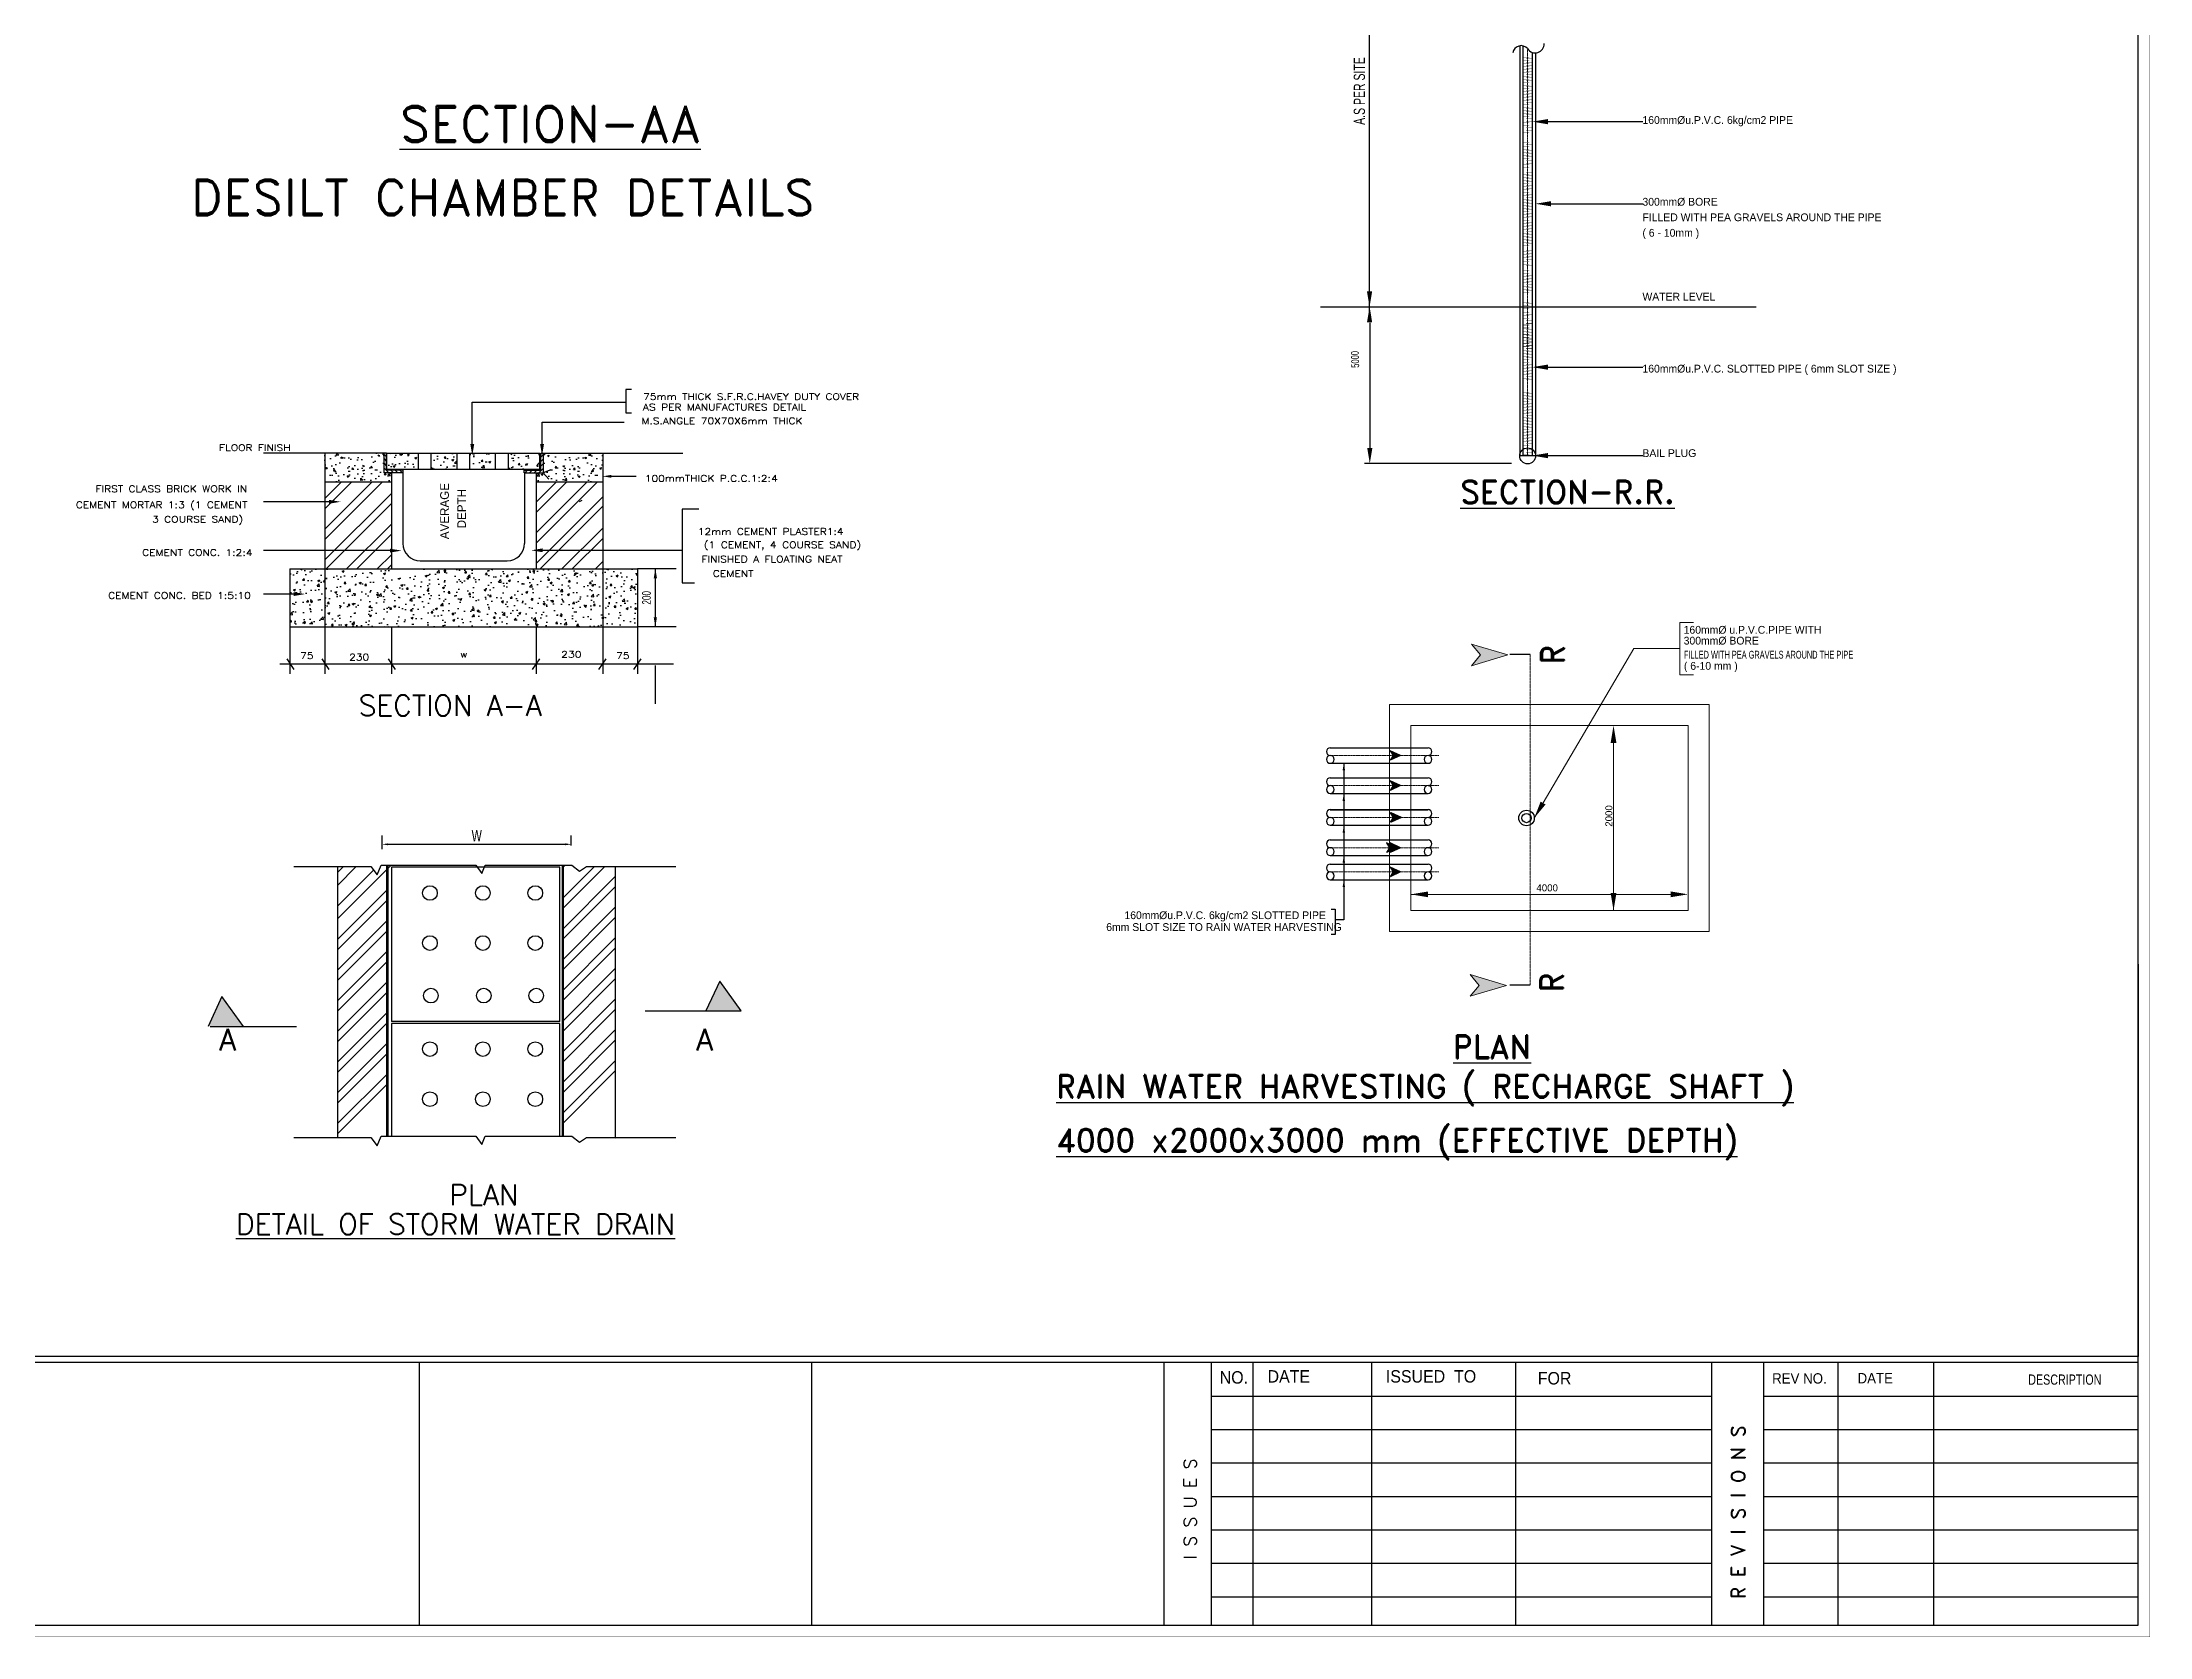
# Model space of a CAD drawing. Header units: millimetres. Extents: x 5085619 to 5232807, y 157605 to 261568.
# Drawn here: x 5141560 to 5232807, y 157605 to 226668 of the extents above; entities that cross this region are included whole.
import ezdxf
from ezdxf.enums import TextEntityAlignment as Align

# ---------------------------------------------------------------- set-up
doc = ezdxf.new("R2010")
doc.units = ezdxf.units.MM
doc.header["$MEASUREMENT"] = 0
doc.header["$PDMODE"] = 33
doc.linetypes.add('CENTER', pattern=[2, 1.25, -0.25, 0.25, -0.25])
doc.layers.get('0').update_dxf_attribs({"color": 8, "lineweight": 15})
doc.layers.get('Defpoints').update_dxf_attribs({"color": 8, "lineweight": 18})
for name, color, linetype in [('0PL-', 7, 'Continuous'), ('PL-TEXT', 7, 'Continuous'), ('TEXT', 8, 'Continuous')]:
    doc.layers.add(name, color=color, linetype=linetype)
for name, color, linetype, lineweight in [('HATCH', 8, 'Continuous', 13), ('PAERROW', 132, 'Continuous', 18), ('SEWER-T', 7, 'Continuous', 15), ('wall', 7, 'Continuous', 0)]:
    doc.layers.add(name, color=color, linetype=linetype, lineweight=lineweight)
doc.styles.add('6MM', font='romans.shx', dxfattribs={"height": 100})
doc.styles.add('DIM', font='arial.ttf')
doc.styles.add('ROMANC', font='romans.shx', dxfattribs={"width": 0.8, "height": 3})
doc.styles.add('ROMAND', font='romand')
doc.styles.add('ROMANS', font='GOTHIC.TTF', dxfattribs={"width": 0.7})
doc.dimstyles.new('Dim', dxfattribs={"dimscale": 75, "dimtxt": 2, "dimasz": 10, "dimexe": 0.75, "dimexo": 0.75, "dimgap": 0.75, "dimtad": 1, "dimdec": 0, "dimdsep": 46, "dimtxsty": 'DIM', "dimcen": 0, "dimdle": 1, "dimsd1": 1, "dimclrd": 256, "dimclre": 256, "dimclrt": 256, "dimadec": 0, "dimazin": 0, "dimtfac": 1, "dimtdec": 0, "dimtix": 1, "dimtmove": 0, "dimatfit": 3, "dimfxl": 1, "dimtolj": 1, "dimtzin": 0, "dimlwd": 9, "dimlwe": 9, "dimarcsym": 0})
pattern_1 = [(50, (3369920.64, -459421.8), (799.20031, -69.92097), [83.56803, -919.24838]), (355, (3369920.6, -459421.8), (-154.60235, 838.1229), [66.85443, -735.3987]), (100.4514, (3369987.2, -459427.6), (644.59856, 768.20143), [71.0219, -781.2409]), (46.1842, (3369920.6, -459199), (1189.16316, -184.428), [125.35205, -1378.8726]), (96.6356, (3370019.7, -459214.3), (1041.439, 1085.40154), [106.53285, -1171.8612]), (351.1842, (3369920.6, -459199), (1041.43815, 1085.40236), [100.28164, -1103.09805]), (21, (3370032.06, -459254.66), (665.09799, -448.61426), [83.56803, -919.24838]), (326, (3370032.1, -459254.7), (271.1118, 807.99152), [66.85443, -735.3987]), (71.4514, (3370087.5, -459292.05), (936.21005, 359.37653), [71.0219, -781.2409]), (37.5, (3369920.64, -459421.8), (13.549003, 370.9238), [0, -726.48478, 0, -746.54111, 0, -738.1843]), (7.5, (3369920.64, -459421.8), (293.12272, 439.46949), [0, -425.639855, 0, -709.77117, 0, -281.34572]), (327.5, (3369672.16, -459421.8), (594.806556, -25.13155), [0, -278.56011, 0, -869.10756, 0, -1153.23887]), (317.5, (3369560.74, -459421.8), (649.80962, 111.54102), [0, -362.12815, 0, -577.17656, 0, -818.96674])]

# ---------------------------------------------------------------- blocks, each defined once
blk = doc.blocks.new('AA')
at = {"layer": 'PAERROW'}
blk.add_hatch(color=256, dxfattribs=at).paths.add_polyline_path([(0, 0), (1167, -347), (882, 0), (1167, 347)])
for p, q in [((0, 0), (1167, 347)), ((1167, -347), (0, 0)), ((882, 0), (1167, 347)), ((882, 0), (1167, -347))]:
    blk.add_line(p, q, dxfattribs=at)

msp = doc.modelspace()

# ---------------------------------------------------------------- hatches: boundary and pattern name
at = {"layer": 'PL-TEXT'}
h = msp.add_hatch(dxfattribs=at)
h.set_pattern_fill('AR-CONC', color=256, scale=111.424046, style=0)
h.set_pattern_definition([(130, (6949702.3, -459421.8), (-799.20031, -69.92097), [83.56803, -919.24838]), (185, (6949702.3, -459421.8), (154.60235, 838.1229), [66.85443, -735.3987]), (79.5486, (6949635.7, -459427.6), (-644.59856, 768.20143), [71.0219, -781.2409]), (133.8158, (6949702.3, -459199), (-1189.16316, -184.428), [125.35205, -1378.8726]), (83.3644, (6949603.2, -459214.3), (-1041.439, 1085.40154), [106.53285, -1171.8612]), (188.8158, (6949702.3, -459199), (-1041.43815, 1085.40236), [100.28164, -1103.09805]), (159, (6949590.9, -459254.66), (-665.09799, -448.61426), [83.56803, -919.24838]), (214, (6949590.9, -459254.7), (-271.1118, 807.99152), [66.85443, -735.3987]), (108.5486, (6949535.5, -459292.05), (-936.21005, 359.37653), [71.0219, -781.2409]), (142.5, (6949702.32, -459421.8), (-13.549003, 370.9238), [0, -726.48478, 0, -746.54111, 0, -738.1843]), (172.5, (6949702.3, -459421.8), (-293.12272, 439.46949), [0, -425.639855, 0, -709.77117, 0, -281.34572]), (212.5, (6949950.8, -459421.8), (-594.806556, -25.13155), [0, -278.56011, 0, -869.10756, 0, -1153.23887]), (222.5, (6950062.2, -459421.8), (-649.80962, 111.54102), [0, -362.12815, 0, -577.17656, 0, -818.96674])])
h.paths.add_polyline_path([(5153795, 208871), (5156363, 208871), (5156363, 208020), (5156678, 208020), (5156678, 207617), (5153795, 207617)])
h = msp.add_hatch(dxfattribs=at)
h.set_pattern_fill('ANSI31', color=256, scale=1114.240458, style=0)
h.set_pattern_definition([(135, (6949702.32, -459421.8), (98.485873, 98.485873), [])])
h.paths.add_polyline_path([(5156363, 208871), (5156474, 208871), (5156474, 208131), (5157190, 208131), (5157190, 208020), (5156363, 208020)])
h = msp.add_hatch(dxfattribs=at)
h.set_pattern_fill('AR-CONC', color=256, scale=111.424046, style=0)
h.set_pattern_definition(pattern_1)
h.paths.add_polyline_path([(5157849, 208871), (5156489, 208871), (5156489, 208174), (5157849, 208174)])
h.paths.add_polyline_path([(5159521, 208871), (5158406, 208871), (5158406, 208174), (5159521, 208174)])
h.paths.add_polyline_path([(5161192, 208871), (5160078, 208871), (5160078, 208174), (5161192, 208174)])
h.paths.add_polyline_path([(5163109, 208871), (5161749, 208871), (5161749, 208174), (5163109, 208174)])
h = msp.add_hatch(dxfattribs=at)
h.set_pattern_fill('ANSI31', color=256, scale=1114.240458, style=0)
h.set_pattern_definition([(45, (3369920.64, -459421.8), (-98.485873, 98.485873), [])])
h.paths.add_polyline_path([(5163260, 208871), (5163149, 208871), (5163149, 208131), (5162433, 208131), (5162433, 208020), (5163260, 208020)])
h = msp.add_hatch(dxfattribs=at)
h.set_pattern_fill('AR-CONC', color=256, scale=111.424046, style=0)
h.set_pattern_definition(pattern_1)
h.paths.add_polyline_path([(5165828, 208871), (5163260, 208871), (5163260, 208020), (5162945, 208020), (5162945, 207617), (5165828, 207617)])
h = msp.add_hatch(dxfattribs=at)
h.set_pattern_fill('AR-CONC', color=256, scale=125.352052, style=0)
h.set_pattern_definition([(50, (5699691.6, 442180.4), (899.10035, -78.6611), [94.014, -1034.1544]), (355, (5699691.6, 442180.4), (-173.9276, 942.8883), [75.2112, -827.3235]), (100.4514, (5699766.5, 442173.8), (725.1734, 864.2266), [79.8996, -878.896]), (46.1842, (5699691.6, 442431.1), (1337.8085, -207.4815), [141.021, -1551.2316]), (96.6356, (5699803.1, 442413.8), (1171.619, 1221.0767), [119.8495, -1318.3438]), (351.1842, (5699691.6, 442431), (1171.618, 1221.0777), [112.817, -1240.9853]), (21, (5699816.95, 442368.4), (748.2352, -504.691), [94.014, -1034.1544]), (326, (5699816.95, 442368.4), (305.0008, 908.9905), [75.2112, -827.3235]), (71.4514, (5699879.3, 442326.3), (1053.2363, 404.2986), [79.8996, -878.896]), (37.5, (5699691.6, 442180.36), (15.24263, 417.28928), [0, -817.29538, 0, -839.85875, 0, -830.45734]), (7.5, (5699691.6, 442180.36), (329.76306, 494.40317), [0, -478.84484, 0, -798.49257, 0, -316.51393]), (327.5, (5699412.06, 442180.36), (669.15738, -28.273), [0, -313.38013, 0, -977.746, 0, -1297.39373]), (317.5, (5699286.7, 442180.36), (731.0358, 125.48365), [0, -407.39417, 0, -649.3236, 0, -921.3376])])
h.paths.add_polyline_path([(5152290, 203857), (5152290, 201350), (5167333, 201350), (5167333, 203857)])
msp.add_hatch(color=256, dxfattribs=at).paths.add_polyline_path([(5199893, 191782), (5199766, 191576), (5200206, 191782), (5199766, 191987)])
at = {"layer": 'wall', "lineweight": -3}
for points in [[(5200051, 195772), (5199924, 195567), (5200364, 195772), (5199924, 195978)], [(5200051, 194469), (5199924, 194263), (5200364, 194469), (5199924, 194674)], [(5200051, 193092), (5199924, 192886), (5200364, 193092), (5199924, 193297)], [(5200096, 193091), (5199969, 192886), (5200409, 193091), (5199969, 193296)], [(5200051, 191782), (5199924, 191577), (5200364, 191782), (5199924, 191987)], [(5200051, 190731), (5199924, 190526), (5200364, 190731), (5199924, 190937)]]:
    msp.add_hatch(color=1, dxfattribs=at).paths.add_polyline_path(points)

# ---------------------------------------------------------------- linework, layer by layer
at = {"color": 75, "linetype": 'CENTER'}
for p, q in [((5205871, 226386), (5205871, 208749)), ((5205982, 185841), (5205982, 200166)), ((5202029, 195772), (5197327, 195772)), ((5202029, 194469), (5197327, 194469)), ((5202029, 193092), (5197327, 193092)), ((5202029, 191782), (5197327, 191782)), ((5202029, 190731), (5197327, 190731))]:
    msp.add_line(p, q, dxfattribs=at)
at = {"color": 20, "lineweight": -3}
for p, q in [((5156474, 208871), (5151143, 208871)), ((5153795, 208871), (5153795, 203857)), ((5156489, 208174), (5156489, 208871)), ((5156489, 208871), (5163109, 208871)), ((5156489, 208174), (5163109, 208174)), ((5163109, 208174), (5163109, 208871)), ((5163149, 208871), (5169297, 208871)), ((5165828, 208871), (5165828, 203857)), ((5156678, 207617), (5153795, 207617)), ((5153795, 205130), (5156282, 207617)), ((5153795, 205574), (5155838, 207617)), ((5153795, 206460), (5154952, 207617)), ((5153795, 206903), (5154509, 207617)), ((5156678, 208020), (5156678, 203857)), ((5157179, 208020), (5157179, 204959)), ((5162444, 208020), (5162444, 204959)), ((5162945, 208020), (5162945, 203857)), ((5162945, 204974), (5165589, 207617)), ((5165828, 207617), (5162945, 207617)), ((5162945, 206304), (5164259, 207617)), ((5162945, 205417), (5165145, 207617)), ((5162945, 206747), (5163816, 207617)), ((5153795, 204244), (5156678, 207127)), ((5153851, 203857), (5156678, 206684)), ((5162945, 204088), (5165828, 206971)), ((5163119, 203857), (5165828, 206566)), ((5164931, 206822), (5164803, 206763)), ((5154737, 203857), (5156678, 205798)), ((5155180, 203857), (5156678, 205354)), ((5164062, 203857), (5165828, 205623)), ((5156067, 203857), (5156678, 204468)), ((5164508, 203857), (5165828, 205177)), ((5152290, 203857), (5167333, 203857)), ((5152290, 203857), (5152290, 201350)), ((5156510, 203857), (5156678, 204025)), ((5157931, 204207), (5161692, 204207)), ((5165510, 203857), (5165828, 204175)), ((5167333, 203857), (5167333, 201350)), ((5152290, 201350), (5167333, 201350)), ((5152459, 190968), (5155795, 190968)), ((5154340, 188694), (5156665, 191019)), ((5154340, 190968), (5154340, 179236)), ((5154340, 190148), (5155159, 190968)), ((5154340, 190705), (5154603, 190968)), ((5154340, 189251), (5155905, 190815)), ((5155795, 190968), (5156057, 190605)), ((5156057, 190605), (5156244, 191019)), ((5156244, 191019), (5160330, 191019)), ((5156469, 191019), (5156469, 179288)), ((5156519, 191019), (5156519, 179288)), ((5160330, 191019), (5160592, 190657)), ((5160592, 190657), (5160742, 191019)), ((5160742, 191019), (5164490, 191019)), ((5164070, 191019), (5164070, 179288)), ((5164070, 190890), (5164199, 191019)), ((5164070, 189560), (5165477, 190968)), ((5164070, 189117), (5165920, 190968)), ((5164120, 191019), (5164120, 179288)), ((5164490, 191019), (5164827, 190760)), ((5164827, 190760), (5165127, 190968)), ((5165127, 190968), (5168987, 190968)), ((5166374, 190968), (5166374, 179236)), ((5166374, 190942), (5166399, 190968)), ((5154340, 187808), (5156519, 189987)), ((5164070, 188231), (5166374, 190535)), ((5164070, 187788), (5166374, 190092)), ((5154340, 187365), (5156519, 189544)), ((5164070, 186901), (5166374, 189205)), ((5154340, 186478), (5156519, 188657)), ((5154340, 186035), (5156519, 188214)), ((5164070, 186458), (5166374, 188762)), ((5154340, 185149), (5156519, 187328)), ((5164070, 185572), (5166374, 187876)), ((5164070, 185129), (5166374, 187432)), ((5154340, 184706), (5156519, 186885)), ((5164070, 184242), (5166374, 186546)), ((5149345, 185331), (5148750, 184038)), ((5150280, 184038), (5149345, 185331)), ((5154340, 183819), (5156519, 185998)), ((5154340, 183376), (5156519, 185555)), ((5164070, 183799), (5166374, 186103)), ((5170893, 186008), (5170298, 184715)), ((5171829, 184715), (5170893, 186008)), ((5164070, 182913), (5166374, 185216)), ((5164070, 182469), (5166374, 184773)), ((5148835, 184038), (5152575, 184038)), ((5154340, 182046), (5156519, 184225)), ((5164070, 181583), (5166374, 183887)), ((5164070, 181140), (5166374, 183444)), ((5154340, 181160), (5156519, 183339)), ((5154340, 180717), (5156519, 182896)), ((5164070, 180254), (5166374, 182557)), ((5154340, 179830), (5156519, 182009)), ((5164070, 179810), (5166374, 182114)), ((5154340, 179387), (5156519, 181566)), ((5152459, 179236), (5155795, 179236)), ((5155795, 179236), (5156057, 178874)), ((5156057, 178874), (5156244, 179288)), ((5156244, 179288), (5160330, 179288)), ((5160330, 179288), (5160592, 178926)), ((5160592, 178926), (5160742, 179288)), ((5160742, 179288), (5164490, 179288)), ((5164490, 179288), (5164827, 179029)), ((5164827, 179029), (5165127, 179236)), ((5165127, 179236), (5168987, 179236)), ((5166374, 179211), (5166399, 179236))]:
    msp.add_line(p, q, dxfattribs=at)
at = {"linetype": 'ByBlock', "lineweight": -3}
for p, q in [((5156283, 191720), (5156283, 192304)), ((5156534, 191928), (5164214, 191928)), ((5164465, 191879), (5164465, 192304))]:
    msp.add_line(p, q, dxfattribs=at)
at = {"color": 20, "lineweight": -3}
for centre, start, end in [((5157931, 204959), 180, 270), ((5161692, 204959), 270, 0)]:
    msp.add_arc(centre, 752, start, end, dxfattribs=at)
at = {"linetype": 'ByBlock', "lineweight": -3}
for points in [[(5156534, 191969), (5156534, 191886), (5156283, 191928)], [(5164214, 191969), (5164214, 191886), (5164465, 191928)]]:
    msp.add_solid(points, dxfattribs=at)
at = {"color": 20, "lineweight": -3}
for points in [[(5150280, 184038), (5149345, 185331), (5148756, 184049), (5149346, 185325)], [(5171829, 184715), (5170893, 186008), (5170304, 184726), (5170894, 186002)]]:
    msp.add_solid(points, dxfattribs=at)
at = {"layer": 'Defpoints', "color": 0, "linetype": 'ByBlock', "lineweight": -3}
for p in [(5164465, 191928), (5156283, 191344), (5164465, 191503)]:
    msp.add_point(p, dxfattribs=at)
at = {"layer": 'HATCH', "color": 20, "lineweight": -3}
for p, q in [((5154340, 182490), (5156519, 184669)), ((5167663, 184715), (5171829, 184715))]:
    msp.add_line(p, q, dxfattribs=at)
at = {"layer": 'PL-TEXT'}
for p, q in [((5232301, 158111), (5232301, 261061)), ((5199026, 214621), (5199026, 237299)), ((5205533, 226510), (5205533, 208749)), ((5206208, 226201), (5206208, 208749)), ((5206747, 223224), (5210857, 223224)), ((5206882, 219668), (5210857, 219668)), ((5196896, 215211), (5215769, 215211)), ((5199037, 214507), (5199037, 209090)), ((5206749, 212592), (5210857, 212592)), ((5160181, 211081), (5166836, 211081)), ((5160181, 209260), (5160181, 211081)), ((5166836, 211619), (5166836, 210611)), ((5167068, 211619), (5166836, 211619)), ((5163201, 210211), (5166754, 210211)), ((5163201, 209260), (5163201, 210211)), ((5166836, 210611), (5167068, 210611)), ((5156363, 208020), (5156363, 208871)), ((5156474, 208131), (5156474, 208871)), ((5157190, 208131), (5156474, 208131)), ((5157190, 208020), (5157190, 208131)), ((5157849, 208174), (5157849, 208871)), ((5158406, 208174), (5158406, 208871)), ((5158406, 208174), (5158406, 208871)), ((5159521, 208174), (5159521, 208871)), ((5160078, 208174), (5160078, 208871)), ((5161192, 208174), (5161192, 208871)), ((5161749, 208174), (5161749, 208871)), ((5162433, 208020), (5162433, 208131)), ((5162433, 208131), (5163149, 208131)), ((5163149, 208871), (5163260, 208871)), ((5163149, 208131), (5163149, 208871)), ((5163259, 208032), (5163596, 208162)), ((5163260, 208020), (5163260, 208871)), ((5205172, 208416), (5198813, 208416)), ((5206208, 208749), (5205533, 208749)), ((5206747, 208762), (5210857, 208762)), ((5157190, 208020), (5156363, 208020)), ((5162433, 208020), (5163260, 208020)), ((5163256, 208019), (5163492, 207746)), ((5166198, 207864), (5167282, 207864)), ((5153983, 206761), (5151143, 206761)), ((5169263, 206446), (5169263, 203249)), ((5169990, 206446), (5169263, 206446)), ((5156619, 204647), (5151143, 204647)), ((5163233, 204661), (5169263, 204661)), ((5153795, 203857), (5153795, 199312)), ((5165828, 203857), (5165828, 199312)), ((5169004, 203857), (5167333, 203857)), ((5168103, 203857), (5168103, 201350)), ((5152453, 202767), (5151143, 202767)), ((5169263, 203249), (5169802, 203249)), ((5152290, 201350), (5152290, 199312)), ((5156678, 201350), (5156678, 199312)), ((5162945, 201350), (5162945, 199312)), ((5167333, 201350), (5167333, 199312)), ((5169004, 201350), (5167333, 201350)), ((5152147, 199961), (5152459, 199501)), ((5153665, 199961), (5153977, 199501)), ((5156537, 199961), (5156849, 199501)), ((5163086, 199961), (5162774, 199501)), ((5165958, 199961), (5165646, 199501)), ((5167476, 199961), (5167164, 199501)), ((5205100, 200166), (5205982, 200166)), ((5151850, 199751), (5168898, 199751)), ((5168103, 199678), (5168103, 198007)), ((5197913, 195435), (5197913, 188653)), ((5199924, 195978), (5200051, 195772)), ((5200051, 195772), (5199924, 195567)), ((5199924, 194674), (5200051, 194469)), ((5200051, 194469), (5199924, 194263)), ((5199924, 193297), (5200051, 193092)), ((5200051, 193092), (5199924, 192886)), ((5199969, 193296), (5200096, 193091)), ((5200096, 193091), (5199969, 192886)), ((5199766, 191987), (5199893, 191782)), ((5200206, 191782), (5199766, 191987)), ((5199893, 191782), (5199766, 191576)), ((5200206, 191782), (5199766, 191576)), ((5199924, 191987), (5200051, 191782)), ((5200051, 191782), (5199924, 191577)), ((5199924, 190937), (5200051, 190731)), ((5200051, 190731), (5199924, 190526)), ((5197372, 189113), (5197545, 189113)), ((5197545, 189113), (5197545, 188015)), ((5197545, 188015), (5197364, 188015)), ((5197913, 188653), (5197561, 188653)), ((5232301, 186740), (5232301, 169751)), ((5205100, 185841), (5205982, 185841)), ((5232301, 169751), (5086126, 169751)), ((5232301, 169751), (5198826, 169751)), ((5232301, 169483), (5086126, 169483)), ((5157876, 169483, 0), (5157876, 158111, 0)), ((5174863, 169483, 0), (5174863, 158111, 0)), ((5190114, 169483, 0), (5190114, 158111, 0)), ((5192184, 158111, 0), (5192184, 169483, 0)), ((5193983, 158111, 0), (5193983, 169483, 0)), ((5199130, 158111, 0), (5199130, 169483, 0)), ((5205359, 158111, 0), (5205359, 169456, 0)), ((5213852, 158111, 0), (5213852, 169483, 0)), ((5216100, 158111, 0), (5216100, 169483, 0)), ((5219310, 158111, 0), (5219310, 169483, 0)), ((5223457, 158111, 0), (5223457, 169483, 0)), ((5192184, 168034, 0), (5213852, 168034, 0)), ((5216100, 168034, 0), (5232301, 168034)), ((5192184, 166586, 0), (5213852, 166586, 0)), ((5216100, 166586, 0), (5232301, 166586)), ((5192184, 165137, 0), (5213852, 165137, 0)), ((5216100, 165137, 0), (5232301, 165137)), ((5192184, 163688, 0), (5213852, 163688, 0)), ((5216100, 163688, 0), (5232301, 163688)), ((5192184, 162240, 0), (5213852, 162240, 0)), ((5216100, 162240, 0), (5232301, 162240)), ((5192184, 160791, 0), (5213852, 160791, 0)), ((5216100, 160791, 0), (5232301, 160791)), ((5192184, 159342, 0), (5213852, 159342, 0)), ((5216100, 159342, 0), (5232301, 159342)), ((5086126, 158111), (5232301, 158111))]:
    msp.add_line(p, q, dxfattribs=at)
at = {"layer": 'PL-TEXT', "const_width": 13.5}
for points in [[(5085626, 157611), (5232801, 157611), (5232801, 261561), (5085626, 261561)], [(5086126, 158111), (5232301, 158111), (5232301, 261061), (5086126, 261061)]]:
    msp.add_lwpolyline(points, close=True, dxfattribs=at)
for points in [[(5205668, 226008), (5205937, 226008)], [(5205668, 225873), (5205937, 225873)], [(5205668, 225738), (5205937, 225738)], [(5205668, 225603), (5205937, 225603)], [(5205668, 225468), (5205937, 225468)], [(5205806, 225940), (5206074, 225940)], [(5205806, 225806), (5206074, 225806)], [(5205806, 225671), (5206074, 225671)], [(5205806, 225536), (5206074, 225536)], [(5205806, 225401), (5206074, 225401)], [(5205668, 225333), (5205937, 225333)], [(5205668, 225199), (5205937, 225199)], [(5205668, 225064), (5205937, 225064)], [(5205668, 224929), (5205937, 224929)], [(5205668, 224794), (5205937, 224794)], [(5205668, 224659), (5205937, 224659)], [(5205668, 224524), (5205937, 224524)], [(5205806, 225266), (5206074, 225266)], [(5205806, 225131), (5206074, 225131)], [(5205806, 224996), (5206074, 224996)], [(5205806, 224727), (5206074, 224727)], [(5205806, 224592), (5206074, 224592)], [(5205668, 224389), (5205937, 224389)], [(5205668, 224254), (5205937, 224254)], [(5205668, 224120), (5205937, 224120)], [(5205668, 223985), (5205937, 223985)], [(5205668, 223850), (5205937, 223850)], [(5205668, 223715), (5205937, 223715)], [(5205668, 223580), (5205937, 223580)], [(5205806, 224457), (5206074, 224457)], [(5205806, 224322), (5206074, 224322)], [(5205806, 224187), (5206074, 224187)], [(5205806, 224052), (5206074, 224052)], [(5205806, 223782), (5206074, 223782)], [(5205806, 223647), (5206074, 223647)], [(5205668, 223445), (5205937, 223445)], [(5205668, 223310), (5205937, 223310)], [(5205668, 223175), (5205937, 223175)], [(5205668, 223041), (5205937, 223041)], [(5205668, 222906), (5205937, 222906)], [(5205668, 222771), (5205937, 222771)], [(5205806, 223513), (5206074, 223513)], [(5205806, 223378), (5206074, 223378)], [(5205806, 223243), (5206074, 223243)], [(5205806, 223108), (5206074, 223108)], [(5205806, 222973), (5206074, 222973)], [(5205806, 222838), (5206074, 222838)], [(5205668, 222301), (5205937, 222301)], [(5205668, 222166), (5205937, 222166)], [(5205668, 222031), (5205937, 222031)], [(5205668, 221896), (5205937, 221896)], [(5205668, 221761), (5205937, 221761)], [(5205806, 222233), (5206074, 222233)], [(5205806, 222098), (5206074, 222098)], [(5205806, 221963), (5206074, 221963)], [(5205806, 221828), (5206074, 221828)], [(5205668, 221626), (5205937, 221626)], [(5205668, 221491), (5205937, 221491)], [(5205668, 221356), (5205937, 221356)], [(5205668, 221221), (5205937, 221221)], [(5205668, 221087), (5205937, 221087)], [(5205668, 220952), (5205937, 220952)], [(5205668, 220817), (5205937, 220817)], [(5205806, 221694), (5206074, 221694)], [(5205806, 221559), (5206074, 221559)], [(5205806, 221424), (5206074, 221424)], [(5205806, 221289), (5206074, 221289)], [(5205806, 221019), (5206074, 221019)], [(5205806, 220884), (5206074, 220884)], [(5205668, 220682), (5205937, 220682)], [(5205668, 220547), (5205937, 220547)], [(5205668, 220412), (5205937, 220412)], [(5205668, 220277), (5205937, 220277)], [(5205668, 220142), (5205937, 220142)], [(5205668, 220008), (5205937, 220008)], [(5205806, 220749), (5206074, 220749)], [(5205806, 220615), (5206074, 220615)], [(5205806, 220480), (5206074, 220480)], [(5205806, 220345), (5206074, 220345)], [(5205806, 220075), (5206074, 220075)], [(5205806, 219940), (5206074, 219940)], [(5205668, 219873), (5205937, 219873)], [(5205668, 219738), (5205937, 219738)], [(5205668, 219603), (5205937, 219603)], [(5205668, 219468), (5205937, 219468)], [(5205668, 219333), (5205937, 219333)], [(5205668, 219198), (5205937, 219198)], [(5205668, 219063), (5205937, 219063)], [(5205806, 219805), (5206074, 219805)], [(5205806, 219670), (5206074, 219670)], [(5205806, 219535), (5206074, 219535)], [(5205806, 219401), (5206074, 219401)], [(5205806, 219266), (5206074, 219266)], [(5205806, 219131), (5206074, 219131)], [(5205668, 218938), (5205937, 218938)], [(5205668, 218803), (5205937, 218803)], [(5205668, 218668), (5205937, 218668)], [(5205668, 218534), (5205937, 218534)], [(5205668, 218399), (5205937, 218399)], [(5205668, 218264), (5205937, 218264)], [(5205668, 218129), (5205937, 218129)], [(5205806, 218871), (5206074, 218871)], [(5205806, 218736), (5206074, 218736)], [(5205806, 218601), (5206074, 218601)], [(5205806, 218466), (5206074, 218466)], [(5205806, 218331), (5206074, 218331)], [(5205806, 218196), (5206074, 218196)], [(5205668, 217994), (5205937, 217994)], [(5205668, 217859), (5205937, 217859)], [(5205668, 217724), (5205937, 217724)], [(5205668, 217589), (5205937, 217589)], [(5205668, 217455), (5205937, 217455)], [(5205668, 217320), (5205937, 217320)], [(5205668, 217185), (5205937, 217185)], [(5205806, 218062), (5206074, 218062)], [(5205806, 217927), (5206074, 217927)], [(5205806, 217657), (5206074, 217657)], [(5205806, 217522), (5206074, 217522)], [(5205806, 217387), (5206074, 217387)], [(5205806, 217252), (5206074, 217252)], [(5205668, 217050), (5205937, 217050)], [(5205668, 216915), (5205937, 216915)], [(5205668, 216780), (5205937, 216780)], [(5205668, 216645), (5205937, 216645)], [(5205668, 216510), (5205937, 216510)], [(5205668, 216376), (5205937, 216376)], [(5205806, 217117), (5206074, 217117)], [(5205806, 216982), (5206074, 216982)], [(5205806, 216713), (5206074, 216713)], [(5205806, 216578), (5206074, 216578)], [(5205806, 216443), (5206074, 216443)], [(5205806, 216308), (5206074, 216308)], [(5205668, 216241), (5205937, 216241)], [(5205668, 216106), (5205937, 216106)], [(5205668, 215971), (5205937, 215971)], [(5205668, 215836), (5205937, 215836)], [(5205668, 215407), (5205937, 215407)], [(5205806, 216173), (5206074, 216173)], [(5205806, 216038), (5206074, 216038)], [(5205806, 215903), (5206074, 215903)], [(5205806, 215340), (5206074, 215340)], [(5205668, 215272), (5205937, 215272)], [(5205668, 215137), (5205937, 215137)], [(5205668, 214953), (5205937, 214953)], [(5205668, 214818), (5205937, 214818)], [(5205668, 214683), (5205937, 214683)], [(5205668, 214562), (5205937, 214562)], [(5205668, 214548), (5205937, 214548)], [(5205668, 214427), (5205937, 214427)], [(5205806, 215205), (5206074, 215205)], [(5205806, 214885), (5206074, 214885)], [(5205806, 214750), (5206074, 214750)], [(5205806, 214615), (5206074, 214615)], [(5205806, 214495), (5206074, 214495)], [(5205806, 214481), (5206074, 214481)], [(5205668, 214413), (5205937, 214413)], [(5205668, 214292), (5205937, 214292)], [(5205668, 214278), (5205937, 214278)], [(5205668, 214158), (5205937, 214158)], [(5205668, 214143), (5205937, 214143)], [(5205668, 214023), (5205937, 214023)], [(5205668, 214008), (5205937, 214008)], [(5205668, 213888), (5205937, 213888)], [(5205668, 213874), (5205937, 213874)], [(5205668, 213753), (5205937, 213753)], [(5205668, 213739), (5205937, 213739)], [(5205668, 213618), (5205937, 213618)], [(5205668, 213604), (5205937, 213604)], [(5205806, 214360), (5206074, 214360)], [(5205806, 214346), (5206074, 214346)], [(5205806, 214211), (5206074, 214211)], [(5205806, 214090), (5206074, 214090)], [(5205806, 213955), (5206074, 213955)], [(5205806, 213941), (5206074, 213941)], [(5205806, 213820), (5206074, 213820)], [(5205806, 213806), (5206074, 213806)], [(5205806, 213685), (5206074, 213685)], [(5205806, 213671), (5206074, 213671)], [(5205806, 213551), (5206074, 213551)], [(5205806, 213536), (5206074, 213536)], [(5205668, 213483), (5205937, 213483)], [(5205668, 213469), (5205937, 213469)], [(5205668, 213334), (5205937, 213334)], [(5205668, 213199), (5205937, 213199)], [(5205668, 213064), (5205937, 213064)], [(5205668, 212929), (5205937, 212929)], [(5205668, 212795), (5205937, 212795)], [(5205668, 212660), (5205937, 212660)], [(5205806, 213416), (5206074, 213416)], [(5205806, 213402), (5206074, 213402)], [(5205806, 213267), (5206074, 213267)], [(5205806, 213132), (5206074, 213132)], [(5205806, 212997), (5206074, 212997)], [(5205806, 212727), (5206074, 212727)], [(5205668, 212525), (5205937, 212525)], [(5205668, 212390), (5205937, 212390)], [(5205668, 212255), (5205937, 212255)], [(5205668, 212120), (5205937, 212120)], [(5205806, 212592), (5206074, 212592)], [(5205806, 212457), (5206074, 212457)], [(5205806, 212322), (5206074, 212322)], [(5205806, 212188), (5206074, 212188)], [(5205806, 212053), (5206074, 212053)], [(5205668, 211510), (5205937, 211510)], [(5205668, 211375), (5205937, 211375)], [(5205668, 211240), (5205937, 211240)], [(5205668, 211105), (5205937, 211105)], [(5205668, 210970), (5205937, 210970)], [(5205668, 210835), (5205937, 210835)], [(5205806, 211442), (5206074, 211442)], [(5205806, 211307), (5206074, 211307)], [(5205806, 211172), (5206074, 211172)], [(5205806, 211038), (5206074, 211038)], [(5205806, 210903), (5206074, 210903)], [(5205668, 210700), (5205937, 210700)], [(5205668, 210566), (5205937, 210566)], [(5205668, 210431), (5205937, 210431)], [(5205668, 210296), (5205937, 210296)], [(5205668, 210161), (5205937, 210161)], [(5205668, 210026), (5205937, 210026)], [(5205668, 209891), (5205937, 209891)], [(5205806, 210768), (5206074, 210768)], [(5205806, 210633), (5206074, 210633)], [(5205806, 210498), (5206074, 210498)], [(5205806, 210363), (5206074, 210363)], [(5205806, 210228), (5206074, 210228)], [(5205806, 210093), (5206074, 210093)], [(5205806, 209959), (5206074, 209959)], [(5205668, 209756), (5205937, 209756)], [(5205668, 209621), (5205937, 209621)], [(5205668, 209486), (5205937, 209486)], [(5205668, 209352), (5205937, 209352)], [(5205668, 209217), (5205937, 209217)], [(5205668, 209082), (5205937, 209082)], [(5205806, 209824), (5206074, 209824)], [(5205806, 209689), (5206074, 209689)], [(5205806, 209554), (5206074, 209554)], [(5205806, 209419), (5206074, 209419)], [(5205806, 209284), (5206074, 209284)], [(5205806, 209149), (5206074, 209149)], [(5205806, 209014), (5206074, 209014)], [(5205668, 208947), (5205937, 208947)], [(5205668, 208812), (5205937, 208812)], [(5205806, 208880), (5206074, 208880)]]:
    msp.add_lwpolyline(points, dxfattribs=at)
at = {"layer": 'PL-TEXT'}
msp.add_circle((5205871, 208749), 345, dxfattribs=at)
for points in [[(5206747, 223112), (5206073, 223224), (5206747, 223336)], [(5206882, 219556), (5206208, 219668), (5206882, 219780)], [(5198914, 215876), (5199139, 215876), (5199027, 215202)], [(5198916, 214533), (5199141, 214533), (5199029, 215207)], [(5206749, 212480), (5206074, 212592), (5206749, 212705)], [(5160264, 209260), (5160097, 209260), (5160181, 208759)], [(5163285, 209260), (5163118, 209260), (5163201, 208759)], [(5198925, 209090), (5199150, 209090), (5199037, 208416)], [(5206747, 208649), (5206073, 208762), (5206747, 208874)], [(5166198, 207801), (5166198, 207927), (5165822, 207864)], [(5153983, 206845), (5153983, 206678), (5154485, 206761)], [(5156619, 204730), (5156619, 204563), (5157120, 204647)], [(5163233, 204578), (5163233, 204745), (5162731, 204661)], [(5168037, 203450), (5168177, 203450), (5168107, 203868)], [(5152453, 202850), (5152453, 202683), (5152954, 202767)], [(5168037, 201756), (5168177, 201756), (5168107, 201338)], [(5197860, 195134), (5197966, 195134), (5197913, 195452)], [(5197860, 193810), (5197966, 193810), (5197913, 194128)], [(5197860, 192437), (5197966, 192437), (5197913, 192755)], [(5197860, 191131), (5197966, 191131), (5197913, 191449)], [(5197860, 190081), (5197966, 190081), (5197913, 190399)]]:
    msp.add_solid(points, dxfattribs=at)
at = {"layer": 'SEWER-T'}
for p, q in [((5213055, 201541), (5212458, 201541)), ((5212458, 201541), (5212458, 199273)), ((5212458, 199273), (5213055, 199273))]:
    msp.add_line(p, q, dxfattribs=at)
at = {"layer": 'SEWER-T', "lineweight": 9}
for p, q in [((5209589, 196317), (5209589, 189067)), ((5212758, 197067), (5212201, 197067)), ((5212814, 189123), (5212814, 191435)), ((5212064, 189761), (5200814, 189761))]:
    msp.add_line(p, q, dxfattribs=at)
at = {"layer": 'SEWER-T'}
msp.add_lwpolyline([(5213734, 197987), (5199894, 197987), (5199894, 188147), (5213734, 188147)], close=True, dxfattribs=at)
msp.add_lwpolyline([(5212814, 197067), (5200814, 197067), (5200814, 189067), (5212814, 189067), (5212814, 197067)], dxfattribs=at)
for points in [[(5209464, 196317), (5209714, 196317), (5209589, 197067)], [(5201564, 189886), (5201564, 189636), (5200814, 189761)], [(5209464, 189817), (5209714, 189817), (5209589, 189067)], [(5212064, 189886), (5212064, 189636), (5212814, 189761)]]:
    msp.add_solid(points, dxfattribs=at)
at = {"layer": 'TEXT', "lineweight": -3}
for p, q in [((5163975, 190933), (5156682, 190933)), ((5156682, 190933), (5156682, 184248)), ((5163975, 184248), (5163975, 190933)), ((5163975, 184248), (5156682, 184248)), ((5156682, 184171), (5156682, 179288)), ((5163975, 184171), (5156682, 184171)), ((5163975, 179288), (5163975, 184171))]:
    msp.add_line(p, q, dxfattribs=at)
for centre in [(5158348, 189819), (5160640, 189819), (5162909, 189819), (5158348, 187653), (5160640, 187653), (5162909, 187653), (5158388, 185374), (5160681, 185374), (5162950, 185374), (5158348, 183057), (5160640, 183057), (5162909, 183057), (5158348, 180891), (5160640, 180891), (5162909, 180891)]:
    msp.add_circle(centre, 317, dxfattribs=at)
at = {"layer": 'wall', "color": 1, "lineweight": -3}
for p, q in [((5205668, 226507), (5205668, 208749)), ((5206073, 226222), (5206073, 208749)), ((5197327, 196110), (5201558, 196110)), ((5197327, 195435), (5201558, 195435)), ((5200364, 195772), (5199924, 195978)), ((5200364, 195772), (5199924, 195567)), ((5197327, 194806), (5201558, 194806)), ((5200364, 194469), (5199924, 194674)), ((5200364, 194469), (5199924, 194263)), ((5197327, 194131), (5201558, 194131)), ((5197327, 193429), (5201558, 193429)), ((5197327, 193428), (5201558, 193428)), ((5197327, 192754), (5201558, 192754)), ((5197327, 192754), (5201558, 192754)), ((5200364, 193092), (5199924, 193297)), ((5200364, 193092), (5199924, 192886)), ((5200409, 193091), (5199969, 193296)), ((5200409, 193091), (5199969, 192886)), ((5197327, 192119), (5201532, 192119)), ((5197327, 192119), (5201558, 192119)), ((5200364, 191782), (5199924, 191987)), ((5200364, 191782), (5199924, 191577)), ((5197327, 191445), (5201558, 191445)), ((5197327, 191444), (5201558, 191444)), ((5197327, 191069), (5201558, 191069)), ((5200364, 190731), (5199924, 190937)), ((5200364, 190731), (5199924, 190526)), ((5197327, 190394), (5201558, 190394))]:
    msp.add_line(p, q, dxfattribs=at)
for radius in [337, 202]:
    msp.add_circle((5205822, 193067), radius, dxfattribs=at)
for centre, radius, start, end in [((5205593, 226150), 365, 40.40981, 172.32071), ((5206199, 226583), 383, 211.01818, 3.66601), ((5197327, 195941), 169, 90, 270), ((5197327, 195604), 169, 90, 270), ((5197327, 195604), 169, 270, 90), ((5201558, 195604), 169, 90, 270), ((5201558, 195941), 169, 270, 90), ((5201558, 195604), 169, 270, 90), ((5197327, 194637), 169, 90, 270), ((5197327, 194300), 169, 90, 270), ((5197327, 194300), 169, 270, 90), ((5201558, 194300), 169, 90, 270), ((5201558, 194637), 169, 270, 90), ((5201558, 194300), 169, 270, 90), ((5197327, 193260), 169, 90, 270), ((5197327, 192923), 169, 90, 270), ((5197327, 192923), 169, 270, 90), ((5201558, 192923), 169, 90, 270), ((5201558, 193260), 169, 270, 90), ((5201558, 192923), 169, 270, 90), ((5197327, 191950), 169, 90, 270), ((5197327, 191613), 169, 90, 270), ((5197327, 191613), 169, 270, 90), ((5201558, 191613), 169, 90, 270), ((5201558, 191950), 169, 270, 90), ((5201558, 191613), 169, 270, 90), ((5197327, 190900), 169, 90, 270), ((5197327, 190563), 169, 90, 270), ((5197327, 190563), 169, 270, 90), ((5201558, 190563), 169, 90, 270), ((5201558, 190900), 169, 270, 90), ((5201558, 190563), 169, 270, 90)]:
    msp.add_arc(centre, radius, start, end, dxfattribs=at)

# ---------------------------------------------------------------- block references
at = {"layer": '0PL-', "xscale": 1.348796023055911, "yscale": 1.348796023055911, "zscale": 1.348796023055911, "rotation": 180}
for p in [(5205017, 200127), (5204957, 185820)]:
    msp.add_blockref('AA', p, dxfattribs=at)

# ---------------------------------------------------------------- texts
at = {"linetype": 'ByBlock', "lineweight": -3, "insert": (5160374, 192304), "char_height": 501, "attachment_point": 5, "style": 'ROMANS'}
msp.add_mtext('W', dxfattribs=at)
at = {"layer": 'PL-TEXT'}
for s, height, style, p in [('%%USECTION-AA', 1561.11, 'ROMAND', (5157034, 222343)), ('160mm%%cu.P.V.C. 6kg/cm2 PIPE', 337.2, 'ROMANS', (5210841, 223125)), ('DESILT CHAMBER DETAILS', 1561.11, 'ROMAND', (5147986, 219165)), ('300mm%%c BORE ', 337.2, 'ROMANS', (5210841, 219586)), ('FILLED WITH PEA GRAVELS AROUND THE PIPE', 337.2, 'ROMANS', (5210841, 218914)), ('( 6 - 10mm )', 337.2, 'ROMANS', (5210841, 218242)), ('WATER LEVEL', 337.2, 'ROMANS', (5210841, 215477)), ('160mm%%cu.P.V.C. SLOTTED PIPE ( 6mm SLOT SIZE )', 337.2, 'ROMANS', (5210841, 212359)), ('BAIL PLUG', 337.2, 'ROMANS', (5210841, 208700)), ('%%uSECTION-R.R.', 999.11, 'ROMAND', (5202953, 206688)), ('300mm%%c BORE', 337.2, 'ROMANS', (5212625, 200579)), ('160mm%%c u.P.V.C.PIPE WITH', 337.2, 'ROMANS', (5212625, 201048)), ('( 6-10 mm )', 337.2, 'ROMANS', (5212636, 199487)), ('SECTION A-A', 898.01, '6MM', (5155259, 197492)), ('160mm%%Cu.P.V.C. 6kg/cm2 SLOTTED PIPE ', 337.2, 'ROMANS', (5188416, 188688)), ('6mm SLOT SIZE TO RAIN WATER HARVESTING ', 337.2, 'ROMANS', (5187627, 188176)), ('A', 940, 'ROMANC', (5149230, 182996)), ('A', 940, 'ROMANC', (5169881, 182996)), ('%%uPLAN', 999.1, 'ROMAND', (5202641, 182659)), ('%%uRAIN WATER HARVESTING ( RECHARGE SHAFT )', 999.11, 'ROMAND', (5185456, 180952)), ('%%U4000 x2000x3000 mm (EFFECTIVE DEPTH)', 999.11, 'ROMAND', (5185456, 178613)), ('PLAN', 898, '6MM', (5159180, 176303)), ('%%UDETAIL OF STORM WATER DRAIN', 898.01, '6MM', (5149950, 175032))]:
    msp.add_text(s, height=height, dxfattribs=dict(at, style=style)).set_placement(p)
at = {"layer": 'PL-TEXT', "style": 'ROMAND', "width": 1.2}
for s, height, p in [('75mm THICK S.F.R.C.HAVEY DUTY COVER ', 282.04, (5172374, 211174)), (' AS PER MANUFACTURES DETAIL', 282.04, (5170986, 210717)), ('M.S.ANGLE 70X70X6mm THICK', 282.04, (5170990, 210122)), ('FLOOR FINISH', 282.04, (5150768, 208963)), ('FIRST CLASS BRICK WORK IN', 282.04, (5147151, 207181)), ('100mmTHICK P.C.C.1:2:4', 282.04, (5170525, 207633)), ('CEMENT MORTAR 1:3 (1 CEMENT', 282.04, (5146731, 206486)), ('3 COURSE SAND)', 282.04, (5148297, 205861)), ('12mm CEMENT PLASTER1:4', 282.04, (5173102, 205333)), ('CEMENT CONC. 1:2:4', 282.04, (5148276, 204420)), ('FINISHED A FLOATING NEAT ', 282.04, (5173272, 204134)), ('(1 CEMENT, 4 COURSE SAND)', 282.04, (5173612, 204757)), ('CEMENT', 282, (5171477, 203511)), ('CEMENT CONC. BED 1:5:10', 282.04, (5147502, 202562)), ('75', 282, (5153014, 199956)), ('230', 282, (5155289, 199894)), ('w', 282, (5159813, 200014)), ('230', 282, (5164470, 200012)), ('75', 282, (5166701, 199956))]:
    msp.add_text(s, height=height, dxfattribs=at).set_placement(p, align=Align.CENTER)
at = {"layer": 'PL-TEXT', "style": 'ROMANS'}
for s, p in [('AVERAGE', (5159169, 206358)), ('DEPTH ', (5159906, 206535))]:
    msp.add_text(s, height=376.1, rotation=90, dxfattribs=at).set_placement(p, align=Align.CENTER)
at = {"layer": 'PL-TEXT', "style": 'ROMAND'}
for s, height, p in [('R', 999, (5207446, 199710)), ('R', 999, (5207407, 185512)), ('R E V I S I O N S', 606.97, (5215282, 159250, 0)), (' I S S U E S', 539.52, (5191531, 160589, 0))]:
    msp.add_text(s, height=height, rotation=90, dxfattribs=at).set_placement(p)
at = {"layer": 'PL-TEXT'}
for s, height, style, width, p in [('FILLED WITH PEA GRAVELS AROUND THE PIPE', 337.2, 'ROMANS', 0.708281, (5212636, 199971)), ('NO. ', 539.5, 'ROMANS', 0.956153, (5192539, 168572, 0)), ('DATE', 539.5, 'ROMANS', 0.956153, (5194612, 168616, 0)), ('ISSUED  TO', 539.5, 'ROMANS', 0.956153, (5199733, 168616, 0)), ('FOR ', 539.5, 'ROMANS', 0.956153, (5206311, 168534, 0)), ('REV NO. ', 449.6, 'ROMANS', 0.956153, (5216455, 168572, 0)), ('DATE', 449.6, 'ROMANS', 0.956153, (5220154, 168582, 0)), ('DESCRIPTION', 442.18, 'DIM', 0.75, (5227544, 168525))]:
    msp.add_text(s, height=height, dxfattribs=dict(at, style=style, width=width)).set_placement(p)
at = {"layer": 'PL-TEXT', "attachment_point": 5, "style": 'ROMANS'}
for s, insert, char_height, rotation in [('A.S PER SITE', (5198588, 224551), 485.57, 90), ('5000', (5198401, 212929), 337.2, 91.59255), ('\\A1;200', (5167724, 202603), 376.1, 90)]:
    msp.add_mtext(s, dxfattribs=dict(at, insert=insert, char_height=char_height, rotation=rotation))
at = {"layer": 'SEWER-T', "insert": (5209389, 193155), "char_height": 300, "attachment_point": 5, "rotation": 90, "style": 'DIM'}
msp.add_mtext('\\A1;2000', dxfattribs=at)
at = {"layer": 'SEWER-T', "insert": (5206716, 190040), "char_height": 300, "attachment_point": 5, "style": 'DIM'}
msp.add_mtext('\\A1;4000', dxfattribs=at)

# ---------------------------------------------------------------- leaders
at = {"layer": 'SEWER-T'}
msp.add_leader([(5206159, 193067), (5210466, 200407), (5212458, 200407)], dimstyle='Dim', override={"dimgap": 0.75, "dimtad": 0, "dimfxl": 0.18}, dxfattribs=at)

doc.saveas('drawing.dxf')
